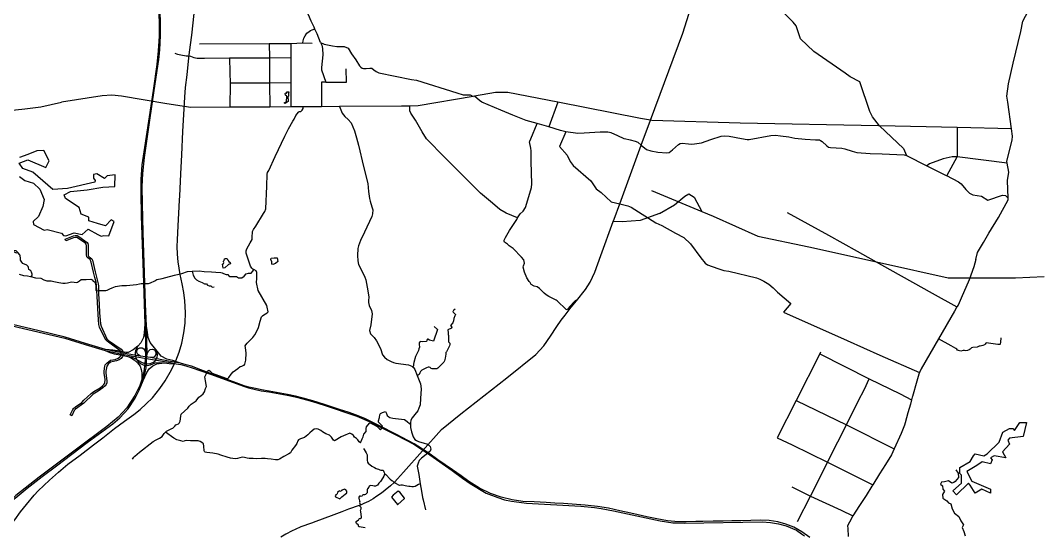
# Model space of a CAD drawing. Header units: millimetres. Extents: x 170 to 95391, y -643 to 69125.
# Drawn here: x 59911 to 74260, y 25177 to 32441 of the extents above; entities that cross this region are included whole.
import ezdxf

# ---------------------------------------------------------------- set-up
doc = ezdxf.new("R2010")
doc.units = ezdxf.units.MM
for name, color, linetype in [('railways', 4, 'Continuous'), ('roads_1', 1, 'Continuous'), ('roads_2', 2, 'Continuous'), ('roads_3', 3, 'Continuous'), ('water', 7, 'Continuous')]:
    doc.layers.add(name, color=color, linetype=linetype)

msp = doc.modelspace()

# ---------------------------------------------------------------- linework, layer by layer
at = {"layer": 'railways'}
for points in [[(62294.88, 31990.98), (62325.88, 32231.65), (62361.01, 32535.34), (62379.67, 32719.16)], [(62213.68, 31115.42), (62226.68, 31356.74), (62238.04, 31493.88), (62261.92, 31674.78), (62284.57, 31912.29)], [(62284.57, 31912.29), (62294.88, 31990.98)], [(62125.14, 29346.17), (62136.82, 29543.54), (62147.95, 29811.51), (62154.81, 29908.66), (62158.79, 29963.37), (62173.85, 30276.32), (62184.49, 30546.83), (62200.67, 30873.06), (62213.68, 31115.42)], [(62135.31, 29038.63), (62124.85, 29143.23), (62122.43, 29253.59), (62125.14, 29346.17)], [(62229.14, 28488.53), (62216.37, 28606.67), (62193.42, 28725.32), (62165.01, 28859.01), (62135.31, 29038.63)], [(62040.75, 27512.13), (62101.82, 27639.62), (62150, 27764.12), (62187.4, 27890.74), (62215.66, 28033.8), (62234.12, 28172.83), (62238.26, 28324.75), (62229.14, 28488.53)], [(61686.18, 27036.23), (61771.12, 27121.58), (61875.5, 27251.48), (61950.84, 27360.45), (62040.75, 27512.13)], [(61512.34, 26885.49), (61598.81, 26956.15), (61686.18, 27036.23)], [(60943.62, 26457.67), (61075.46, 26557.54), (61239.49, 26685.46), (61380.01, 26789.21), (61512.34, 26885.49)], [(60164.05, 25808.42), (60320.35, 25959.64), (60448.3, 26072.98), (60582.28, 26182.55), (60753.32, 26310.64), (60943.62, 26457.67)], [(59736.44, 25280.32), (59834.51, 25399.87), (59913.39, 25511.73), (59995.93, 25616.05), (60105.39, 25746.77), (60164.05, 25808.42)]]:
    msp.add_lwpolyline(points, dxfattribs=at)
at = {"layer": 'roads_1'}
for points in [[(61723.75, 33642.25), (61768.98, 33354.55), (61818.7, 32971.68), (61842.9, 32760.81), (61862.06, 32563.26), (61867.89, 32369.9), (61866.53, 32321.84), (61865.79, 32217.52), (61855.07, 32010.98), (61834.19, 31818.82), (61780.18, 31450.95), (61659.36, 30649.79), (61624.71, 30403.49), (61609.9, 30199), (61606.5, 30010.78), (61615.49, 29683.32), (61642.7, 28879.96), (61657.11, 28444.99)], [(61686.74, 28127.59), (61675.61, 28443.84), (61661.21, 28879.83), (61642.63, 29450.88), (61631.09, 29853.05), (61626.63, 30093.49), (61635.17, 30283.72), (61659.39, 30509.65), (61734.04, 31033.91), (61796.62, 31449.81), (61861.41, 31890.23), (61874.69, 32023.11), (61884.36, 32227.62), (61884.88, 32446.5), (61872.97, 32652.17), (61839.97, 32927.55), (61770.36, 33442.52), (61767.2, 33464.52)], [(68803.78, 30041.99), (69515.63, 29746.4), (69674.59, 29680.4), (70304.94, 29398.15), (71023.75, 29246.33), (72058.79, 29018.95), (72987.08, 28812.78), (73933.06, 28811.2), (74336.24, 28829.27)], [(68918.92, 29717.96), (69126.57, 29841.44), (69276.21, 29961.21), (69331.95, 29995.65), (69405.68, 29948.11), (69515.63, 29746.4)], [(55761.66, 29974.47), (56126.83, 29869.59), (56286.29, 29822.87), (56461.53, 29771.52), (56540, 29733.69), (56693.99, 29659.45), (56856.79, 29578.77), (57351.6, 29346.65), (57770.48, 29100.66), (58316.15, 28780.61), (58585.94, 28636.87), (58723.71, 28575.88), (59534.09, 28221.7), (59794.47, 28133.55), (60537.92, 27960.43), (60824.67, 27870.23), (61106.36, 27785.85), (61320.97, 27740.31), (61632.17, 27683.87), (62027.11, 27616.1), (62108.25, 27601.2), (62170.37, 27587.98), (62240.82, 27569.73), (62317.68, 27548.57)], [(61657.11, 28444.99), (61666.38, 28157.42)], [(62323.86, 27564.37), (62248.01, 27586.41), (62168.46, 27606.92), (61996.93, 27638.33), (61745.31, 27686.14), (61603.09, 27708.73), (61384.26, 27746), (61109.04, 27801.18), (60829.4, 27884.01), (60543.45, 27972.77), (60174.17, 28064.81), (59799.56, 28152.49)], [(61666.38, 28157.42), (61656.26, 28035.72), (61647.59, 27972.33)], [(61666.38, 28157.42), (61667.95, 28089.86), (61674.62, 27868.79)], [(61682.58, 27540.26), (61695.03, 27700.83), (61697.36, 27740.72), (61694.47, 27912.65), (61686.74, 28127.59)], [(61840.46, 27762.22), (61820.17, 27801.24), (61740.65, 27900.04), (61710.29, 27969.84), (61700.53, 28042.56), (61686.74, 28127.59)], [(61567.52, 27848.56), (61502.36, 27794.8), (61432.17, 27760.51), (61399.26, 27759.2), (61278.08, 27782.07), (61216.45, 27793.75), (61109.04, 27801.18)], [(61647.59, 27972.33), (61608.98, 27894.83), (61567.52, 27848.56), (61541.5, 27804.75), (61533.67, 27787.42), (61528.85, 27760.34)], [(61674.62, 27868.79), (61673.83, 27757.26), (61673.48, 27708.14), (61666.59, 27605.87), (61651.37, 27490.34)], [(61106.36, 27785.85), (61174.04, 27758.75), (61233.55, 27740.42), (61341.91, 27720.21), (61427.64, 27700.68), (61463.54, 27687.11), (61514.73, 27657.06), (61561.76, 27614.79), (61597.41, 27566.44), (61615.57, 27517.18), (61624.48, 27470.05), (61621.78, 27377.98)], [(61427.64, 27700.68), (61487.21, 27691.04), (61532.32, 27670.26), (61618.37, 27623.6), (61651.18, 27608.02), (61700.46, 27597.43), (61739.57, 27602.27), (61785.99, 27622.42), (61808.75, 27639.66), (61836.85, 27687.55), (61845.36, 27727.4), (61840.46, 27762.22)], [(61528.85, 27760.34), (61530.73, 27735.25), (61538.59, 27686.05), (61556.84, 27648.09), (61583.87, 27616.17), (61612.53, 27596.52), (61642.77, 27583.01), (61699.79, 27574.42), (61745.62, 27585.33), (61809.56, 27611.5)], [(61603.09, 27708.73), (61567.71, 27730.38), (61553.51, 27758.11), (61554.22, 27784.7), (61568.29, 27811.72), (61596.16, 27826.37)], [(61596.16, 27826.37), (61625.97, 27825.12), (61650.55, 27809.61), (61664.78, 27787), (61673.83, 27757.26)], [(61697.36, 27740.72), (61714.06, 27774.37), (61739.94, 27799.77), (61770.83, 27803.64), (61799.04, 27794.74)], [(61799.04, 27794.74), (61821.45, 27763.88), (61822.26, 27732.68), (61808.19, 27707.19), (61790.63, 27695.03), (61745.31, 27686.14)], [(62168.46, 27606.92), (62059.2, 27646.58), (61974.48, 27662.52), (61895.6, 27706.57), (61820.17, 27801.24)], [(61641.21, 27362.49), (61691.38, 27476.75), (61727.73, 27527.66), (61779.48, 27572.32), (61835.2, 27599.56), (61936.08, 27614.7)], [(61809.56, 27611.5), (61875.44, 27618.71), (61936.08, 27614.7), (62007.49, 27604.99), (62108.25, 27601.2)], [(65628.22, 26364.43), (65461.3, 26472.56), (65213.12, 26603.12), (64971.23, 26726), (64830.61, 26796.65), (64762.85, 26828.05), (64648.24, 26875.37), (64528.4, 26916.31), (64409.99, 26954.36), (64195.07, 27023.65), (64031.32, 27076.64), (63896.15, 27116.03), (63790.4, 27141.91), (63673.45, 27168.54), (63416.39, 27214.87), (63307.62, 27233.46), (63245.87, 27244.31), (63128.25, 27270.62), (63063.39, 27290.46), (62950.26, 27329.26), (62825.52, 27378.68), (62705.15, 27423.74), (62580.56, 27468.94), (62453.21, 27515.82), (62323.86, 27564.37)], [(61651.37, 27490.34), (61621.78, 27377.98), (61592.38, 27292.23)], [(61609.23, 27283.68), (61641.21, 27362.49), (61655.96, 27413.56), (61682.58, 27540.26)], [(62317.68, 27548.57), (62590.88, 27452.14), (63057.41, 27283.46)], [(58028.91, 23402.53), (58168.7, 23496.67), (58238.95, 23549.59), (58320.93, 23617.64), (58499.88, 23805), (58614.22, 23964.87), (58762.18, 24219.7), (59099.54, 24822.93), (59206.25, 24985.38), (59343.18, 25176.59), (59485.32, 25343.41), (59652.27, 25528.49), (59838.7, 25705.22), (60005.34, 25848.32), (60217.37, 26010.54), (60420.03, 26159.52), (60850.64, 26487.81), (61213.15, 26752.55), (61314.56, 26838.81), (61429.62, 26964.9), (61529.4, 27114.62), (61585.73, 27225.76), (61609.23, 27283.68)], [(61592.38, 27292.23), (61523.51, 27152.53), (61410.17, 26978.33), (61290.97, 26848.18), (61130.62, 26717.31), (60702.72, 26394.4), (60174.1, 26000.62), (59845.15, 25743.04), (59623.47, 25528.7), (59322.66, 25182.88), (59189.04, 24997.12), (59086.83, 24831.57), (58790.7, 24318.14), (58679.1, 24114.88), (58549.98, 23902.92), (58405.67, 23723.81), (58304.73, 23625.19)], [(63057.41, 27283.46), (63126.13, 27261.1), (63303.51, 27220.28), (63412.42, 27203.04), (63670.12, 27157.56), (63784.05, 27133.39), (63892.83, 27106.3), (64027.83, 27067), (64190.81, 27014.78), (64651.78, 26862.4), (64828.46, 26784.66), (64966.72, 26716.19), (65209.37, 26593.37), (65455.27, 26464.47), (65621.8, 26356.12)], [(65621.8, 26356.12), (65679.65, 26315.41)], [(65684.81, 26323.43), (65628.22, 26364.43)], [(65679.65, 26315.41), (65996.46, 26094.66), (66140.6, 25986.68), (66247.08, 25909.95), (66476.56, 25775.21), (66640.75, 25712.28), (66731.06, 25683.2), (66833.8, 25663.46), (67043.46, 25633.59), (67808.41, 25590.47), (68001.68, 25574.91), (68096.21, 25560.12), (68268.84, 25525.64), (68926.18, 25383.54), (69102.9, 25358.59), (69181.42, 25355.81), (69267.48, 25352.77), (70366.09, 25369.66), (70481.29, 25364.17), (70592.28, 25344.41), (70703.12, 25315.24), (70846.73, 25252.5), (70920.54, 25204.5), (70961.49, 25175.65)], [(71037.75, 25152.35), (70922.24, 25231.42), (70810.65, 25294.18), (70699.53, 25339.75), (70582.58, 25371.85), (70463.81, 25389.66), (70338.72, 25392.99), (70202.95, 25390.19), (70062.09, 25387.19), (69936.86, 25383.88), (69813.94, 25381.66), (69675.39, 25379.22), (69529.46, 25376.48), (69427.05, 25374.7), (69292.15, 25372.67), (69184.77, 25372.58), (69032.32, 25385.52), (68880.06, 25412.43), (68737.99, 25443.6), (68617.26, 25470.42), (68514.35, 25492.91), (68357.92, 25527.28), (68200.35, 25563.43), (68041.47, 25589.73), (67871.42, 25608.45), (67750.1, 25616.56), (67563.23, 25627.75), (67442.29, 25635.08), (67322.21, 25642.07), (67149.23, 25652.85), (66992.54, 25660.31), (66839.76, 25681.71), (66687.87, 25719.06), (66535.02, 25772.94), (66382.59, 25845.21), (66230.79, 25939.54), (66121.08, 26021.17), (66001.91, 26105.75), (65794.53, 26245.34), (65684.81, 26323.43)]]:
    msp.add_lwpolyline(points, dxfattribs=at)
at = {"layer": 'roads_2'}
for points in [[(65847.79, 26675.05), (66116.66, 26894.3), (66767.11, 27401.13), (67175.28, 27728.45), (67289.2, 27850.5), (67380.59, 27987.01), (67471.98, 28123.53), (67531.41, 28216.76), (67588.21, 28286.49), (67674.5, 28397.96), (67749.1, 28485.47), (67876.41, 28644.76), (67938.81, 28750.78), (68006.77, 28893.06), (68092.59, 29123.73), (68265.67, 29603.45), (68278.8, 29639.83), (68356.77, 29852.53), (68660.04, 30679.89), (68789.33, 31032.61), (69248.28, 32260.37), (69357.34, 32616.13)], [(64142.37, 32129.81), (64094.21, 32249.12), (64077.73, 32281.45), (64061.64, 32318.93), (64051.42, 32342.74), (64008.25, 32431.71), (63972.7, 32516.65), (63949.61, 32563.08)], [(64142.37, 32129.81), (64190.82, 32104.95), (64308.17, 32081.42), (64371.21, 32071.79), (64475.12, 32072.7), (64530.43, 32046.88), (64578.85, 31968.05), (64639.01, 31883.49), (64688.83, 31801.33), (64709.24, 31780.73), (64729.72, 31769.34), (64748.18, 31763.07), (64782.09, 31760.79), (64834.58, 31768.63), (64863.34, 31765.36), (64894.03, 31744.69)], [(64142.37, 32129.81), (64159.17, 32089.48), (64170.81, 32042.84), (64171.84, 31955.14), (64156.47, 31776.61), (64152.75, 31741.77), (64213.53, 31569.5), (64156.73, 31568.87), (64155.44, 31222.86)], [(64894.03, 31744.69), (64923.68, 31719.94)], [(64923.68, 31719.94), (64942.11, 31708.57), (64963.64, 31700.23), (65421.52, 31609.17), (65495.45, 31597.42), (66062.76, 31420.74), (66150.46, 31389.94), (66251.14, 31389.27), (66292.48, 31369.44)], [(66915.68, 29655.24), (66758.3, 29724.32), (66668.68, 29776.07), (66561.81, 29863.22), (66394.65, 30006.03), (66366.86, 30031.3), (65841.11, 30561.62), (65684.66, 30718.73), (65634.62, 30769.19), (65573.09, 30868.83), (65477.04, 31031.62), (65412.44, 31133.84), (65400.33, 31167.17), (65398.22, 31232.33)], [(67597.9, 30870.23), (67509.36, 30662.08), (67617.54, 30539.64), (67660.14, 30451.37), (67698.85, 30395.88), (67948.28, 30176.4), (68023.66, 30067.47), (68097.34, 30014.82), (68235.28, 29881.96), (68356.77, 29852.53), (68473.44, 29824.14), (68516.51, 29807.49), (68864.64, 29588.36), (68949.71, 29546.9), (69144.4, 29442.32), (69260.18, 29379.17), (69354.2, 29288.54), (69500, 29094.24), (69559.02, 29019.68), (69596.01, 28992.34), (69741.7, 28941.28), (69823.79, 28915.18), (69894.68, 28905.52), (70284.82, 28808.94), (70332.01, 28792.27), (70388.4, 28766.34), (70459.08, 28722.92), (70520.44, 28670.36), (70580.74, 28610.63), (70769.96, 28449.84), (70663.3, 28328.74), (71561.61, 27926.16), (72020.02, 27719.72), (72582.25, 27475.28)], [(68660.04, 30679.89), (68734.53, 30621.39), (68797.13, 30603.6), (68894.67, 30582.52), (69022.44, 30571.52), (69051.96, 30578.44), (69101.37, 30616.53), (69183.76, 30690.13), (69206.47, 30704.81), (69235.82, 30711.79), (69325.7, 30700.98), (69368.66, 30694.62), (69411.87, 30699.46), (69509.3, 30714.13), (69640.5, 30760.41), (69787.8, 30806.53), (69839.26, 30813.88), (69900.37, 30806.33), (70072.89, 30774.04), (70153.52, 30762.28), (70182.3, 30761.59), (70483.89, 30820.05), (70550.2, 30821.17), (70623.15, 30812.53), (70740.27, 30800.03), (70824.96, 30780.07), (70970.33, 30764.33), (71115.44, 30758.78), (71171.81, 30758.98), (71187.87, 30749.63), (71211.22, 30731.12), (71276.31, 30672.35), (71299.33, 30654.31), (71327.06, 30650.05), (71484.82, 30640.88), (71529.82, 30630.94), (71632.92, 30595.53), (71698.28, 30579.21), (71885.11, 30563.8), (72053.37, 30560.15), (72367.36, 30545.44), (72395.93, 30538.17), (72682.76, 30392.39), (72956.23, 30253.41), (72961.37, 30255.89), (72971, 30260.52), (73112.37, 30515.93)], [(68918.92, 29717.96), (68645.01, 29617.35), (68389.92, 29602.62), (68265.67, 29603.45)], [(65847.79, 26675.05), (65311.18, 26071.22), (65224.66, 25975.6), (65185.81, 25934.92), (65177.02, 25926.2), (65127.82, 25877.5), (65053.88, 25818.11), (64999.07, 25773.97), (64935.52, 25732.44), (64884.38, 25696.96), (64817.11, 25660.14), (64751.23, 25629.3), (64702.76, 25607.32), (64696.91, 25604.66), (64686.46, 25601.02), (64535.7, 25548.37), (64440.82, 25510.12), (64290.1, 25453.91), (64075.73, 25375.77), (64012.87, 25352.87), (63864.89, 25298.62), (63781.32, 25262.34), (63742.12, 25245.72), (63652.16, 25199.34), (63579.48, 25154.22)]]:
    msp.add_lwpolyline(points, dxfattribs=at)
at = {"layer": 'roads_3'}
for points in [[(73376.75, 29071.38), (73397.91, 29169.46), (73482.63, 29308.53), (73560.03, 29441.58), (73693.47, 29661.75), (73831.19, 29911.06), (73830.24, 29932.34), (73818.93, 30183.77), (73841.71, 30302.79), (73817.67, 30429.46), (73812.37, 30457.44), (73888.2, 30751.43), (73893.76, 30808.11), (73878.49, 30913.97), (73824.63, 31287.6), (73813.9, 31371.44), (73835.38, 31545.13), (73902.54, 31835.62), (74008.46, 32285.51), (74038.97, 32430.78), (74190.95, 32719.58), (74256.78, 32858.64), (74446.77, 33453.68)], [(72017.71, 30955.77), (71919.93, 31082.58), (71880.81, 31158.11), (71739.45, 31574.29), (71602.65, 31645.09), (71535.12, 31696.65), (71090.34, 31999.72), (70902.32, 32178.87), (70844.38, 32365.79), (70801.51, 32415.15), (70548.17, 32668.35)], [(63893.45, 32122.09), (63896.34, 32152.98), (63907.14, 32191.52), (63923.14, 32224.2), (63949.75, 32260.53), (63979.23, 32285.64), (63999.61, 32298.03), (64024.62, 32309.11), (64050.89, 32316.6), (64061.64, 32318.93)], [(62435.56, 32111.2), (63417.09, 32115.15), (63722.62, 32117.08), (63893.45, 32122.09), (64020.69, 32118.07)], [(63417.09, 32115.15), (63423.41, 31913.6), (63423.21, 31557.58), (63424.24, 31218.44)], [(63722.62, 32117.08), (63723.29, 31916.08), (63720.84, 31561.15), (63721.38, 31220.23)], [(62089.75, 31979.64), (62110.76, 31971.31), (62124.61, 31966.1), (62148.52, 31960.35), (62171.3, 31955.03), (62246.75, 31940.18), (62260.63, 31939.57), (62270.4, 31940.52), (62310.46, 31935.64), (62356.08, 31918.44), (62404.32, 31906.85), (62431.86, 31907.09), (62507.95, 31907.75), (62859.23, 31910.83), (63423.41, 31913.6), (63723.29, 31916.08)], [(62859.23, 31910.83), (62862.85, 31705.78), (62865.49, 31555.83), (62864.96, 31215.34)], [(64213.53, 31569.5), (64504.89, 31569.75), (64501.95, 31758.63)], [(73878.49, 30913.97), (73112.69, 30931.14), (72017.71, 30955.77), (72005.05, 30956.06), (70056.1, 30993.78), (68809.49, 31029.02), (68789.33, 31032.61), (68650.31, 31057.36), (67483.72, 31287.62), (66781.77, 31426.23), (66606.17, 31423.98), (66310.63, 31372.6), (66292.48, 31369.44), (65518.93, 31234.99), (65398.22, 31232.33), (65281.33, 31229.76), (64409.18, 31224.41), (64155.44, 31222.86), (63907.43, 31221.35), (63896.65, 31221.28), (63721.38, 31220.23), (63424.24, 31218.44), (63281.47, 31217.58), (62864.96, 31215.34), (62312.92, 31212.4), (61973.81, 31264.71), (61334.45, 31372.39), (61197.91, 31386.68), (61064.07, 31377.66), (60490.58, 31286.89)], [(63720.84, 31561.15), (63423.21, 31557.58), (62865.49, 31555.83)], [(59751.12, 31171.74), (59973.46, 31195.12), (60198.59, 31221.25), (60490.58, 31286.89)], [(68660.04, 30679.89), (68615.74, 30717.86), (68577.8, 30734.47), (68508.01, 30752.31), (68421.77, 30770.26), (68328.48, 30811.79), (68237.28, 30857.38), (68189, 30863.84), (68082.08, 30863.5), (67857.87, 30850.64), (67767.39, 30848.16), (67597.9, 30870.23), (67521.42, 30888.13), (67357.8, 30940.86), (67194.68, 30985.63), (67037.1, 31028.9), (66851.01, 31104.8), (66683.4, 31175.48), (66413.24, 31286.2), (66381.52, 31309.43), (66310.63, 31372.6)], [(67483.72, 31287.62), (67357.8, 30940.86)], [(61489.87, 26252.71), (61508.11, 26284.82), (61524.14, 26297.5), (61588.8, 26352.3), (61782.22, 26505.47), (61824.86, 26528.73), (61872.01, 26549.87), (61907.16, 26575.2), (61938.82, 26616.94), (61954.65, 26633.77), (61969.39, 26649.47), (62046.79, 26685.26), (62060.71, 26691.81), (62086.65, 26721.81), (62099.61, 26737.07), (62114.06, 26744.14), (62138.27, 26751.13), (62149.68, 26764.36), (62161.69, 26790.88), (62172.27, 26862.97), (62179.34, 26887.46), (62270.44, 26971.76), (62289.68, 27002.83), (62316.62, 27030.8), (62348.11, 27047.96), (62388.43, 27079.41), (62423.74, 27127.77), (62454.75, 27150.07), (62487.63, 27174.42), (62503.98, 27203.45), (62521.78, 27249.38), (62535.88, 27280.49), (62521.52, 27358.36), (62511.1, 27413.69), (62515.3, 27425.43), (62528.34, 27452.46), (62547.17, 27496.83), (62551.83, 27502.43), (62566.78, 27507.45), (62582.16, 27501.71), (62597.98, 27483.69), (62614.34, 27469.25), (62820.51, 27391.58), (62834.9, 27390.96), (62850.94, 27404.66), (62882.63, 27452.54), (62911.15, 27485.08), (62975.26, 27535.3), (63007.31, 27559.63), (63031.53, 27567.65), (63050.61, 27574.68), (63064.02, 27582.26), (63074.4, 27596), (63089.69, 27649.11), (63091.4, 27748.36), (63082.2, 27829.77), (63080.82, 27853.31), (63086.57, 27867.6), (63106.77, 27888.44), (63186.52, 27969.74), (63217.14, 28009.44), (63250.53, 28079.3), (63264.64, 28112.46), (63289.92, 28199.77), (63310.41, 28262.56), (63324.19, 28277.83), (63341.46, 28290.48), (63387.4, 28316.76), (63404.98, 28330.97), (63390.53, 28398.6), (63383.5, 28422.18), (63262.06, 28631.24), (63240.23, 28743.94), (63242.7, 28803.27), (63243.29, 28888.2), (63234.71, 28911.28), (63203.26, 28926.76), (63191.13, 28929.48), (63170.69, 28948.55), (63154.94, 28974.75), (63095.04, 29159.34), (63092.69, 29192.1), (63103.7, 29222.2), (63149.52, 29304.25), (63178.62, 29349.57), (63179.83, 29375.15), (63178.47, 29402.26), (63180.3, 29443.18), (63184.04, 29464.63), (63198.13, 29494.2), (63228.27, 29540.55), (63338.48, 29716.27), (63357.72, 29747.34), (63369.29, 29784.61), (63385.89, 30102.66), (63390.15, 30273.49), (63393.92, 30298.01), (63410.04, 30324.5), (63502.9, 30520.25), (63636.8, 30809.4), (63687.9, 30913.38), (63751.86, 31020.87), (63769.02, 31049.91), (63793.02, 31099.87), (63829.85, 31148.72), (63839.66, 31154.79), (63849.96, 31157.79), (63861.27, 31158.22), (63869.51, 31161.23), (63882.98, 31176.48), (63893.94, 31199.42), (63896.65, 31221.28)], [(64409.18, 31224.41), (64444.73, 31133.19), (64483.47, 31085.87), (64528.41, 31043.12), (64573.33, 30995.75), (64598.14, 30940.86), (64619.84, 30882.4), (64646.43, 30786.56), (64675.54, 30682.53), (64748.02, 30380.28), (64807.04, 30138.95), (64819.13, 30027.35), (64829.79, 29929.58), (64839.29, 29890.13), (64864.97, 29810.67), (64876.51, 29770.69), (64874.38, 29712.92), (64861.98, 29674.1), (64760.75, 29454.83), (64705.97, 29337.03), (64674.12, 29264.61), (64665.41, 29224.79), (64663.92, 29126.04), (64667.54, 29052.86), (64677.46, 29000.1), (64714.49, 28926.69), (64766.21, 28821.46), (64780.85, 28780.94), (64805.32, 28628.87), (64819.83, 28539.73), (64817.46, 28493.69), (64816.23, 28463.52), (64824.18, 28423.07), (64859.68, 28351.2), (64867.59, 28303.06), (64848.04, 28149.71), (64832.89, 28069.49), (64845.12, 28023.87), (64897.21, 27970.31), (64928.78, 27925.08), (64983.56, 27815.22), (65014.85, 27727), (65040.31, 27691.02), (65080.22, 27661.07), (65137.62, 27633.05), (65168.36, 27617.49), (65200.18, 27608.07), (65382.04, 27584.33), (65426.15, 27565.61), (65442.24, 27552.63), (65451.71, 27544.98), (65468.01, 27520.31), (65502.45, 27434.02), (65549.92, 27315.1), (65559.76, 27247.49), (65550.39, 27108.9), (65544.66, 27020.93), (65526.85, 26971.93), (65512.2, 26935.19), (65467.64, 26886.37), (65433.37, 26835.43), (65415.67, 26803.82), (65407.18, 26764.98), (65408.11, 26749.63), (65410.88, 26703.56), (65420.95, 26640.55), (65447.23, 26571.82), (65470.61, 26531.74), (65493.14, 26516.24), (65522.86, 26501.72), (65599.88, 26482.77), (65639.89, 26469.21), (65663.46, 26456.77), (65687.99, 26433.06), (65693.71, 26396.7), (65683.44, 26368.63), (65631.49, 26321.38), (65565.53, 26270.14), (65531.15, 26235.07), (65515.67, 26196.79), (65504.89, 26154.4), (65526.97, 26040.59), (65546.64, 25906.9), (65564.33, 25805.54), (65579.81, 25714.27), (65586.27, 25680.97), (65619.27, 25540.02)], [(67749.1, 28485.47), (67738.37, 28494.21), (67721.29, 28476.42), (67655.33, 28408.31), (67615.13, 28360.47), (67602.3, 28366.18), (67477.14, 28487.73), (67461.26, 28497.56), (67406.92, 28522.47), (67359.08, 28549.41), (67322.4, 28570.08), (67293.79, 28597.39), (67226.85, 28659.73), (67195.12, 28682.97), (67150.47, 28694.51), (67111.02, 28715.77), (67093.72, 28743.51), (67082.51, 28758.94), (67048.92, 28812.36), (67015.53, 28893.41), (66997.25, 28959.52), (67001.5, 28980.98), (67016.36, 29019.25), (67007.41, 29066.37), (66974.55, 29103.94), (66857.11, 29225.43), (66798.75, 29263.68), (66773.2, 29287.38), (66735.32, 29313.21), (66729.25, 29328.6), (66730.58, 29342.4), (66748.3, 29378.09), (66803.45, 29477.99), (66907.1, 29634.35), (66915.68, 29655.24), (66955.13, 29713.33), (66995.46, 29748.87), (67027.69, 29802.88), (67049.7, 29866.16), (67112.83, 30085.7), (67118.3, 30134.78), (67109.06, 30450.9), (67110.07, 30603.32), (67106.18, 30637.11), (67087.03, 30726.79), (67089.16, 30738.03), (67103.78, 30772.72), (67194.68, 30985.63)], [(72017.71, 30955.77), (72356.67, 30633.5), (72395.93, 30538.17)], [(73112.69, 30931.14), (73112.37, 30515.93)], [(73817.67, 30429.46), (73112.37, 30515.93), (73043.66, 30515.78), (72913.43, 30486.89), (72721.79, 30418), (72682.76, 30392.39)], [(72961.37, 30255.89), (73130.38, 30164.49), (73169.27, 30135.09), (73232.52, 30054.92), (73287.74, 30003.94), (73334.89, 29980.65), (73452.52, 29964.08), (73545.75, 29908.28), (73751.28, 29978.67), (73794.42, 29972.27), (73830.24, 29932.34)], [(70715.28, 29733.67), (71299.86, 29411.34), (71701.52, 29185.82), (72046.17, 28993.44), (72760.43, 28593.13), (73108.4, 28401.51)], [(60056.28, 28830.23), (60075.25, 28844.43), (60078.39, 28861.01), (60070.28, 28889), (60060.64, 28910.96), (60044.86, 28921.63), (60032.09, 28929.27), (60026.24, 28955.74), (60021.09, 28973.13), (60000.06, 28989.13), (59948.17, 29013.66), (59930.96, 29033.41), (59915.3, 29059.94), (59910.95, 29086.39), (59910.45, 29120.35), (59905.26, 29133.97), (59873.81, 29168.17), (59852.87, 29193.98), (59821.18, 29194.96), (59812.79, 29182.19), (59851.9, 29164.54), (59873.81, 29168.17)], [(73376.75, 29071.38), (73345.87, 28965.58), (73282.57, 28784.35), (73170.3, 28525.68), (73123.95, 28427.22), (73108.4, 28401.51), (73072.72, 28342.58), (72848.58, 27951.56), (72605.89, 27527.36), (72582.25, 27475.28), (72572.53, 27453.88), (72545.71, 27354.27), (72482.79, 27140.23), (72479.55, 27127.91), (72470.44, 27093.22), (72454.65, 27031.92), (72417.19, 26905.76), (72380.52, 26765.28), (72370.89, 26733.1), (72320.48, 26616.75), (72224.03, 26400.89), (72184.76, 26315.16), (72101.82, 26179.04), (72019.26, 26048.04), (71923.06, 25893.23), (71911.57, 25874.72), (71830.03, 25744.74), (71734, 25599.48), (71640.71, 25454.73), (71593.38, 25367.51), (71567.68, 25315.98), (71570.01, 25275.53), (71576.52, 25163.94)], [(59894.25, 28863.11), (59957.51, 28843.02), (60011.07, 28841.13), (60056.28, 28830.23), (60124.09, 28813.13), (60199.5, 28805.04), (60240.1, 28783.61), (60283.78, 28770.46), (60344.16, 28770.03), (60382.58, 28759.19), (60452, 28746.7), (60508.29, 28736.66), (60542.4, 28736.42), (60574.33, 28741.37), (60611.49, 28752.23), (60638.2, 28753.53), (60669.32, 28748.11), (60702.66, 28745.64), (60716.05, 28750), (60745.86, 28769.81), (60768.22, 28785.97), (60787.52, 28788.06), (60837.21, 28787.7), (60905.46, 28790.91), (60922.45, 28781.15), (60937.16, 28763.24), (60954.89, 28754.96), (60967.36, 28734.85), (60973.79, 28700.69), (60973.45, 28652.48), (60975.55, 28635.41), (60984.4, 28630.16)], [(61021.5, 28632.12), (61080.83, 28630.95), (61113.49, 28634.42), (61135.03, 28638.72), (61170.03, 28658.5), (61206.46, 28670.84), (61251.07, 28687.58), (61306.78, 28699.8), (61340.18, 28702.53), (61404.7, 28702.81), (61500.43, 28711.03), (61549.42, 28716.61), (61588.8, 28727.46), (61613.31, 28730.99), (61625.91, 28730.16), (61706.75, 28731.81), (61716.4, 28733.23), (61746.86, 28739.69), (61804.18, 28770.44), (61833.22, 28785.8), (61907.49, 28801.59), (61963.21, 28814.55), (62084.33, 28847.81), (62184.63, 28873.06), (62267.14, 28900.67), (62331.68, 28903.18), (62348.35, 28848.18), (62369.58, 28807.98), (62393.87, 28781.85), (62426.37, 28763.83), (62475.21, 28746.43), (62506.96, 28726.92), (62532.16, 28726), (62548.34, 28705.86), (62571.28, 28697.54), (62595.76, 28698.12), (62614.9, 28679.44), (62643.88, 28686.65)], [(62331.68, 28903.18), (62430.37, 28910.65), (62500.76, 28901.25), (62603.07, 28896.08), (62665.31, 28888.98), (62737.99, 28886.98), (62755.75, 28882.41), (62772.73, 28871.17), (62812.7, 28860.51), (62834.19, 28857.39), (62846.68, 28840.24), (62862.93, 28831.23), (62928.19, 28830.77), (62955.65, 28832.07), (62984.43, 28812.58), (63032.63, 28812.25), (63062.46, 28834.29), (63092.33, 28865.97), (63123.57, 28877.63), (63145.8, 28875.24), (63165.11, 28878.82), (63187.52, 28903.14), (63203.26, 28926.76)], [(60984.4, 28630.16), (61021.5, 28632.12)], [(66038.27, 28370.88), (66016.03, 28351.08), (66008.27, 28342.94), (66005.13, 28335.8), (66010.74, 28328.59), (66041.16, 28294.65), (66043.9, 28288.98), (66040.25, 28282.36), (66031.98, 28275.25), (66020.42, 28237.47), (66014.54, 28204.76), (66005.1, 28177.7), (65972.96, 28138.02), (65990.59, 28114.4), (65985.06, 28103.15), (65934.52, 28079.44), (65933.43, 28070.75), (65937.37, 28044.12), (65937.25, 28027.23), (65939.72, 28011.87), (65942.71, 27997.02), (65942.82, 27937.16), (65945.2, 27907.46), (65956.75, 27897.18), (65963.06, 27887.9), (65964.51, 27872.54), (65957.7, 27854.68), (65913.93, 27767.99), (65908.74, 27760.36), (65906.51, 27734.78), (65898.94, 27680.61), (65888.41, 27643.33), (65878.5, 27621.39), (65792.06, 27537.56), (65778.13, 27530.48), (65712.31, 27528.36), (65699.99, 27533.05), (65685.16, 27545.94), (65671.64, 27552.71), (65658.99, 27551.75), (65633.2, 27541.69), (65566.66, 27509.9), (65548.55, 27492.62), (65540.17, 27471.71), (65529.75, 27449.26), (65516.82, 27440.13), (65502.45, 27434.02)], [(65740.98, 28124.73), (65787.5, 28084.51), (65730.87, 27919.13), (65674.9, 27931.78), (65654.43, 27946.25), (65646.73, 27947.32), (65637.37, 27932.54), (65634.16, 27914.67), (65574.99, 27908.41), (65543.16, 27915.79), (65529.64, 27892.85), (65531.55, 27871.36), (65533.88, 27836.03), (65523.95, 27811.03), (65521.74, 27788.02), (65479, 27701.84), (65457.87, 27618.59), (65451.52, 27592.54), (65450.33, 27569.01), (65442.24, 27552.63)], [(73727.54, 27963.14), (73720.52, 27905.37), (73719.3, 27875.71), (73713.12, 27871.64), (73685.34, 27870.79), (73551.26, 27888.99), (73527.11, 27892.71), (73514.24, 27890.74), (73505.43, 27876.98), (73495.93, 27868.36), (73471.88, 27857.22), (73437.36, 27846.69), (73424, 27846.77), (73392.05, 27833.66), (73332.89, 27829.41), (73315.88, 27822.86), (73302.46, 27814.24), (73293.66, 27804.57), (73281.09, 27795.98), (73256.54, 27788.43), (73235.41, 27780.36), (73214.87, 27784.58), (73194.3, 27784.7), (73162.9, 27778.24), (73131.07, 27785.6), (73118.76, 27790.79), (73105.48, 27805.2), (73092.16, 27813.98), (73029.15, 27851.7), (72848.58, 27951.56)], [(71188, 27764.94), (71176.58, 27740.1), (70843.71, 27081.22), (70575.1, 26555.88), (70786.34, 26456.31), (71285.7, 26210.67), (71923.06, 25893.23)], [(71176.58, 27740.1), (71873, 27389.02), (72310.84, 27175.03), (72470.44, 27093.22)], [(70862.94, 25377.15), (71045.35, 25733.71), (71151.36, 25943.37), (71285.7, 26210.67), (71428.37, 26497.36), (71551.22, 26740.17), (71716.78, 27070.71), (71804.43, 27242.59), (71873, 27389.02)], [(70843.71, 27081.22), (71551.22, 26740.17), (72224.03, 26400.89)], [(64703.36, 26487.3), (64729.63, 26539.29), (64740.65, 26571.96), (64750.14, 26606.18), (64783.32, 26645.35), (64783.08, 26685.26), (64790.45, 26711.31), (64831.92, 26760.66), (64841.52, 26765.23), (64886.83, 26743.41), (64940.13, 26716.44), (64957.49, 26698.41), (64971.77, 26680.4), (64986.13, 26674.68), (64996.74, 26678.22), (65013.18, 26720.55), (64999.9, 26733.43), (64956.99, 26775.68), (64959.69, 26794.59), (64972.13, 26840.58), (64977.75, 26880.43), (64983.85, 26900.88), (65014.81, 26915), (65054.67, 26924.94), (65069.41, 26898.23), (65082.07, 26868.99), (65102, 26851.96), (65117.36, 26842.14), (65161, 26830.58), (65199.53, 26826.74), (65325.24, 26816.2), (65359.99, 26783.73), (65394.26, 26756.38), (65408.11, 26749.63)], [(64703.36, 26487.3), (64686.98, 26498.15), (64665.26, 26526.41), (64647.39, 26545.48), (64618.21, 26565.11), (64605.51, 26587.72), (64583.01, 26606.29), (64554.1, 26619.82), (64463.85, 26582.06), (64432.1, 26570.99), (64348.42, 26515.78), (64339.64, 26511.24), (64324.27, 26520.56), (64294.74, 26563.23), (64278.43, 26584.83), (64267.68, 26592.06), (64214.65, 26612.41), (64170.3, 26640.32), (64146.77, 26657.37), (64109.17, 26679.14), (64077.51, 26681.9), (64052.81, 26678.49), (64024.37, 26656.67), (63989.71, 26626.72), (63963.81, 26598.76), (63913.83, 26559.29), (63859.32, 26539.63), (63832.19, 26527.51), (63820.77, 26512.24), (63805.09, 26476.53), (63789.99, 26447.97), (63738.62, 26381.81), (63715.74, 26345.12), (63695.38, 26330.96), (63623.33, 26294.08), (63562.39, 26256.12), (63540.5, 26244.02), (63507.27, 26243.71), (63446.46, 26253.37), (63392.7, 26258.31), (63360.34, 26264.68), (63309.22, 26263.52), (63238.42, 26259.38), (63193.2, 26262.77), (63133.55, 26263.69), (63104.77, 26267.48), (63070.4, 26278.46), (63035.44, 26280.75), (63005.57, 26274.31), (62972.07, 26263.28), (62939.44, 26259.95), (62873.37, 26269.6), (62826.45, 26281.21), (62737.88, 26309.43), (62699.22, 26325.58), (62624.25, 26341.47), (62539.44, 26348.2), (62516.54, 26352.94), (62506.11, 26362.24), (62502.79, 26372.98), (62498.1, 26437.5), (62490.11, 26471.32), (62470.19, 26490.39), (62443.85, 26503.4), (62416.87, 26514.31), (62367.5, 26513.63), (62309.71, 26515.09), (62257.49, 26519.02), (62229.47, 26513.09), (62203.39, 26504.56), (62170.03, 26514), (62117.68, 26529.21), (62075.15, 26549.97), (61954.65, 26633.77)], [(64746.06, 26405.17), (64755.21, 26390.78), (64784.36, 26342.41), (64798.58, 26316.72), (64798.51, 26305.98), (64797.28, 26275.8), (64797.56, 26242.54), (64801.48, 26213.85), (64810.63, 26198.44), (64864.33, 26154.07), (64899.7, 26137.97), (64926.34, 26121.92), (64940.2, 26118.24), (64956.11, 26114.04), (64975.44, 26105.29), (64990.82, 26098.02), (65011.56, 26099.34), (65021.32, 26097.73), (65033.86, 26074.2), (65047.72, 26048.94), (65059.34, 26039.73), (65123.83, 25972.18), (65147.73, 25954.19), (65154.53, 25948.44), (65177.02, 25926.2)], [(65047.72, 26048.94), (65041.52, 26042.85), (65033.63, 26017.31), (65021.11, 25992.33), (64986.16, 25941.98), (64964.54, 25916.46), (64944.82, 25888.45), (64913.69, 25872.36), (64896.38, 25874.96), (64878.26, 25879.25), (64842.97, 25885.56), (64827.32, 25875.51), (64820.18, 25862.18), (64801.99, 25834.66), (64798.66, 25821.97), (64798.09, 25811.75), (64798.44, 25788.71), (64795.8, 25777.98), (64786.64, 25769.26), (64773.04, 25758.17), (64758.74, 25751.03), (64743.31, 25750.12), (64731.96, 25745.59), (64727.64, 25738.53), (64721.6, 25733.38), (64714.36, 25729.85), (64701.91, 25735.12), (64689.71, 25732.57), (64678.29, 25718.83), (64678.24, 25711.15), (64681.78, 25702.43), (64685.29, 25689.1), (64691.13, 25663.04), (64693.3, 25655.79), (64690.65, 25645.57), (64702.76, 25607.32)], [(73093.26, 26106.41), (73124.59, 26055.24), (73129.01, 25994.26), (73081.72, 25940.24), (73063.41, 25925.95), (73036.51, 25916.13), (72990.69, 25947.44), (72932.12, 25933.39), (72888.98, 25932.54), (72878.24, 25900.46), (72904, 25880.36), (72910.42, 25831.56), (72933.25, 25802.61), (72935.18, 25804.81), (72918.75, 25781.64), (72907.08, 25755.11), (72908.7, 25705.23), (72965.03, 25667.21), (72991.71, 25640.45), (73024.21, 25624.74), (73040.08, 25552.6), (73075.18, 25491.44), (73136.27, 25446.74), (73163.69, 25383.4), (73201.72, 25329.98), (73183.27, 25291.3), (73205.95, 25236.86), (73225.71, 25174.68)], [(65546.64, 25906.9), (65522.25, 25896.41), (65472.19, 25870.64), (65450.18, 25863.55), (65426.01, 25863.72), (65404.44, 25867.95), (65386.46, 25871.65), (65357.16, 25873.9), (65335.59, 25877.62), (65294, 25887.62), (65272.94, 25889.82), (65255.94, 25885.84), (65203.64, 25909.73), (65177.02, 25926.2)], [(70781.62, 25862.76), (71045.35, 25733.71), (71475.91, 25534.03), (71640.71, 25454.73)], [(64772.06, 25287.31), (64714.52, 25298.45), (64689.34, 25300.15), (64681.63, 25301.74), (64678.08, 25308.41), (64674.42, 25322.85), (64649.56, 25349.55), (64642.44, 25361.88), (64642.51, 25371.09), (64645.12, 25378.24), (64674.59, 25401.58), (64682.21, 25409.79), (64690.13, 25416.82), (64704.39, 25419.36), (64714.7, 25422.36), (64717.51, 25435.58), (64707.77, 25515.98), (64705.84, 25534.41), (64712.66, 25554.33), (64711.77, 25573.27), (64705.14, 25583.04), (64686.46, 25601.02)]]:
    msp.add_lwpolyline(points, dxfattribs=at)
at = {"layer": 'water'}
for points in [[(63664.68, 31432.15), (63692.76, 31432.34), (63689.91, 31409.39), (63689.66, 31373.41), (63679.6, 31363.14), (63681.01, 31345.52), (63685.89, 31328.65), (63686.98, 31319.07), (63683.79, 31303.4), (63686.45, 31297.64), (63655.93, 31278.33), (63642.01, 31269.62), (63631.64, 31272), (63632.1, 31281.94), (63651.39, 31289.46), (63661.89, 31306.23), (63664.17, 31357.51), (63667.72, 31370.12), (63648.21, 31387.48), (63640.29, 31409.73), (63651.51, 31418.46), (63660.3, 31409.98), (63663.81, 31417.99), (63664.68, 31432.15)], [(60844.65, 29218.04), (60844.98, 29263.06), (60839.99, 29284.57), (60828.79, 29298.98), (60707, 29379.66), (60686.44, 29379.8), (60657.62, 29374.9), (60550.37, 29331.67), (60543.35, 29356.28), (60657.82, 29403.55), (60684.59, 29408.47), (60710.28, 29406.24), (60734.86, 29393.79), (60851.49, 29310.07), (60860.63, 29293.64), (60867.67, 29272.11), (60864.22, 29220.97), (60868.65, 29122.71), (60876.8, 29111.41), (60899.3, 29094.87), (60916.67, 29079.4), (60925.78, 29059.9), (60965.76, 28897.94), (61005.66, 28726.79), (61011.59, 28692.98), (61013.9, 28583.48), (61021.11, 28441.21), (61027.43, 28318.37), (61039.69, 28162.76), (61048.7, 28127.89), (61128.68, 27952.36), (61110.08, 27940.21), (61025.99, 28117.83), (61016.99, 28151.66), (61006.69, 28292.94), (60992.08, 28551.92), (60985.95, 28701.35), (60978.08, 28750.52), (60962.08, 28815.1), (60942.06, 28891.98), (60910.17, 29033.41), (60895.01, 29069.33), (60864.3, 29088.99), (60849.01, 29107.5), (60844.08, 29137.22), (60844.65, 29218.04)], [(62845.59, 28997.64), (62790.79, 28954.02), (62771.2, 28945.97), (62761.32, 29004.35), (62772.7, 29013.48), (62777.93, 29025.73), (62774.9, 29034.96), (62774.97, 29044.17), (62781.2, 29053.34), (62789.61, 29079.88), (62801.99, 29084.91), (62816.39, 29084.81), (62825.6, 29079.62), (62834.74, 29062.17), (62846.94, 29043.67), (62865.33, 29025.12), (62873.44, 29009.71), (62845.59, 28997.64)], [(63470.78, 28997.39), (63454.37, 29003.64), (63453.57, 29035.36), (63441.47, 29071.26), (63443.64, 29086.59), (63486.86, 29092.42), (63531.07, 29091.1), (63536.88, 29039.9), (63505.84, 29011.46), (63470.78, 28997.39)], [(61349.62, 27783.98), (61358.45, 27725.59), (61351.07, 27700.07), (61333.41, 27675.63), (61303.46, 27657.42), (61267.34, 27639.26), (61179.81, 27623.51), (61146.68, 27592.03), (61129, 27564.53), (61117.21, 27497.07), (61113.89, 27465.37), (61127.53, 27357.83), (61128.38, 27332.23), (61121.02, 27309.78), (61104.39, 27286.36), (61073.34, 27258.95), (61005.15, 27215.43), (60934.92, 27172.96), (60804.42, 27045.97), (60686.56, 26959.82), (60668.94, 26939.49), (60637.57, 26868.08), (60615.03, 26879.5), (60649.49, 26952.93), (60661.94, 26968.19), (60685.76, 26991.56), (60775.69, 27055.39), (60807.79, 27084.84), (60908.23, 27180.31), (60947.51, 27208.68), (61034.28, 27262.3), (61067.38, 27287.65), (61087.06, 27306.95), (61099.54, 27326.3), (61105.04, 27376.41), (61092.31, 27467.57), (61091.48, 27494.19), (61101.25, 27565.75), (61107.54, 27584.12), (61136.55, 27613.59), (61180.01, 27651.14), (61247.96, 27661.91), (61288.18, 27676.97), (61314.02, 27695.21), (61327.52, 27713.53), (61333, 27761.59), (61319.78, 27783.18), (61132.55, 27917.53), (61110.08, 27940.21), (61128.68, 27952.36), (61151.13, 27927.64), (61333.32, 27806.61), (61349.62, 27783.98)], [(73704.31, 26495.08), (73753.07, 26633.32), (73849.25, 26688.16), (73897.18, 26687.88), (73920.98, 26660.03), (73993.53, 26770.42), (74089.39, 26769.85), (74040.31, 26576.2), (73848.43, 26549.63), (73824.3, 26522.07), (73847.94, 26466.52), (73751.42, 26356.26), (73798.85, 26272.86), (73631.26, 26301.57), (73583.17, 26274.15), (73606.97, 26246.3), (73582.67, 26191.03), (73463.01, 26219.45), (73390.79, 26164.47), (73246.5, 26082.22), (73317.56, 25943.26), (73580.52, 25830.86), (73580.19, 25775.45), (73460.69, 25831.58), (73412.6, 25804.16), (73364.5, 25776.74), (73293.27, 25887.99), (73269.47, 25915.84), (73100.71, 25750.62), (73053.11, 25806.32), (73173.6, 25916.42), (73174.27, 26027.24), (73150.47, 26055.09), (73150.97, 26138.21), (73295.26, 26220.46), (73343.69, 26303.29), (73367.82, 26330.85), (73487.48, 26302.43), (73535.57, 26329.85), (73704.31, 26495.08)], [(64512.09, 25780.34), (64509.67, 25803.9), (64497.83, 25824.53), (64491.8, 25822.96), (64482.59, 25829.67), (64467.66, 25826.7), (64456.3, 25821.15), (64450.63, 25819.65), (64441.36, 25816.13), (64426.21, 25804.03), (64412.46, 25800.98), (64407.34, 25806.14), (64381.49, 25784.82), (64377.71, 25782.88), (64376.07, 25766.51), (64366.9, 25757.28), (64354.52, 25751.23), (64348.76, 25737.97), (64349.72, 25726.19), (64413.28, 25696.08), (64426.75, 25711.33), (64442.27, 25724.02), (64458.81, 25736.69), (64470.7, 25745.83), (64485.19, 25759.03), (64512.09, 25780.34)], [(65234.29, 25802.58), (65162.43, 25747.28), (65139.61, 25718.78), (65223.11, 25616.96), (65228.25, 25616.42), (65324.1, 25698.59), (65323.63, 25704.75), (65257.86, 25789.11), (65234.29, 25802.58)]]:
    msp.add_lwpolyline(points, close=True, dxfattribs=at)
msp.add_lwpolyline([(59900.33, 30239.94), (59973.25, 30185.39), (60096.35, 30146.64), (60186.92, 30059.85), (60247.87, 29914.33), (60228.35, 29818.1), (60166.66, 29675.32), (60093.48, 29607.5), (60094.9, 29563.29), (60245.79, 29484.65), (60286.67, 29493.35), (60490.92, 29440.72), (60519.79, 29410.03), (60552.35, 29404.47), (60671.18, 29443.73), (60782.8, 29421.24), (60867.64, 29496.34), (61003.15, 29421.91), (61049.96, 29397.84), (61086.35, 29410.07), (61156.94, 29403.21), (61232.42, 29606.28), (61190.43, 29630.11), (61110.66, 29545.76), (60997.78, 29578.29), (60874.97, 29615.17), (60878.13, 29668.15), (60767.68, 29708.02), (60737.51, 29803.38), (60545.85, 29930.4), (60526.68, 29980.67), (60616.76, 30026.26), (60853.1, 30049.94), (61071.34, 30087.26), (61243.12, 30098.31), (61245.32, 30260.96), (61133.45, 30247.64), (61096.9, 30210.86), (60988.37, 30275.06), (60941.01, 30266.2), (60940.67, 30218.12), (60967.15, 30182.12), (60960.11, 30160.89), (60576.67, 30071.36), (60370.21, 30055.66), (60086.86, 30298.95), (59944.32, 30352.15), (59894.5, 30428.22), (60017.2, 30476.44), (60270.37, 30368.21), (60315.23, 30458.93), (60239.5, 30607), (60144.88, 30602.57), (60014.97, 30551.34), (59899.51, 30508.18)], dxfattribs=at)

doc.saveas('drawing.dxf')
